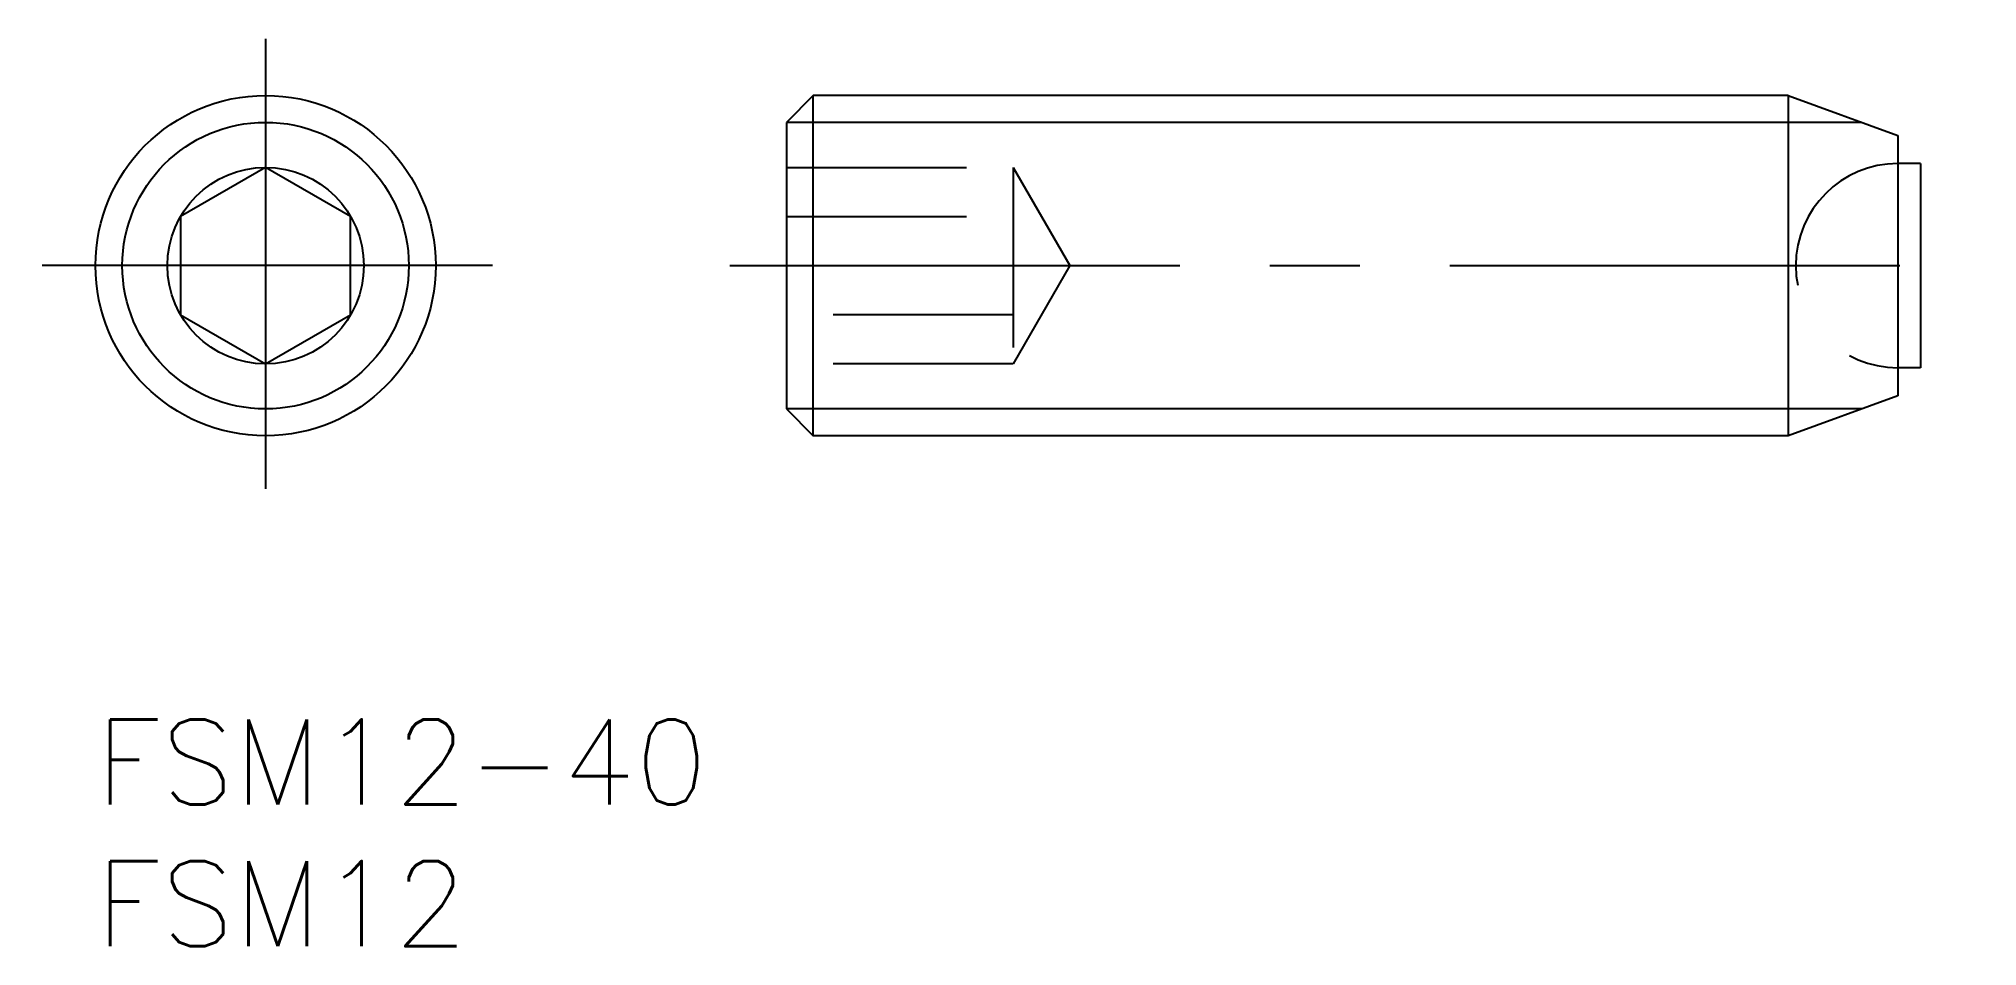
# Model space of a CAD drawing. Extents: x -2 to 66.4, y -8 to 24.
import ezdxf

# ---------------------------------------------------------------- set-up
doc = ezdxf.new("R2010")
doc.units = 0
doc.header["$LTSCALE"] = 0.5
doc.linetypes.add('CENTER', pattern=[50.8, 31.75, -6.35, 6.35, -6.35])
doc.linetypes.add('DASHED', pattern=[19.05, 12.7, -6.35])
for name, color, linetype in [('MSM_CENTER', 1, 'CENTER'), ('MSM_CONTINUOUS', 7, 'CONTINUOUS'), ('MSM_DASHED', 4, 'DASHED'), ('MSM_NARROW', 5, 'CONTINUOUS'), ('MSM_PART_NUMBER', 7, 'CONTINUOUS')]:
    doc.layers.add(name, color=color, linetype=linetype)
doc.styles.get("Standard").update_dxf_attribs({"font": 'txt.shx', "height": 3, "bigfont": 'bigfont.shx'})

# ---------------------------------------------------------------- blocks, each defined once
blk = doc.blocks.new('*U3')
at = {"layer": 'MSM_PART_NUMBER'}
blk.add_text('FSM12-40', height=3, dxfattribs=at).set_placement((0, -3))
blk = doc.blocks.new('*U4')
at = {"layer": 'MSM_PART_NUMBER'}
blk.add_text('FSM12', height=3, dxfattribs=at).set_placement((0, -8))

msp = doc.modelspace()

# ---------------------------------------------------------------- linework, layer by layer
at = {"layer": 'MSM_CENTER'}
for p, q in [((6, 24), (6, 8)), ((14, 16), (-2, 16)), ((22.373, 16), (66.373, 16))]:
    msp.add_line(p, q, dxfattribs=at)
at = {"layer": 'MSM_CONTINUOUS'}
for p, q in [((25.32, 22), (24.373, 21.053)), ((59.701, 22), (25.32, 22)), ((25.32, 10), (25.32, 22)), ((59.701, 22), (59.701, 10)), ((59.701, 22), (63.573, 20.591)), ((24.373, 21.053), (24.373, 10.947)), ((63.573, 20.591), (63.573, 11.409)), ((6, 19.464), (3, 17.732)), ((9, 17.732), (6, 19.464)), ((64.373, 19.6), (63.573, 19.6)), ((64.373, 19.6), (64.373, 12.395)), ((3, 17.732), (3, 14.268)), ((9, 14.268), (9, 17.732)), ((3, 14.268), (6, 12.536)), ((6, 12.536), (9, 14.268)), ((64.373, 12.4), (63.573, 12.4)), ((24.373, 10.947), (25.32, 10)), ((63.573, 11.409), (59.701, 10)), ((59.701, 10), (25.32, 10))]:
    msp.add_line(p, q, dxfattribs=at)
for radius in [6, 3.464]:
    msp.add_circle((6, 16), radius, dxfattribs=at)
at = {"layer": 'MSM_DASHED'}
for p, q in [((24.373, 19.464), (32.373, 19.464)), ((32.373, 19.464), (34.373, 16)), ((32.373, 19.464), (32.373, 12.536)), ((24.373, 17.732), (32.373, 17.732)), ((34.373, 16), (32.373, 12.536)), ((32.373, 14.268), (24.373, 14.268)), ((32.373, 12.536), (24.373, 12.536))]:
    msp.add_line(p, q, dxfattribs=at)
msp.add_arc((63.573, 16), 3.6, 90, 270, dxfattribs=at)
at = {"layer": 'MSM_NARROW'}
for p, q in [((62.303, 21.053), (24.373, 21.053)), ((62.303, 10.947), (24.373, 10.947))]:
    msp.add_line(p, q, dxfattribs=at)
msp.add_circle((6, 16), 5.053, dxfattribs=at)

# ---------------------------------------------------------------- block references
at = {"layer": 'MSM_CONTINUOUS'}
for name in ['*U3', '*U4']:
    msp.add_blockref(name, (0, 0), dxfattribs=at)

doc.saveas('drawing.dxf')
